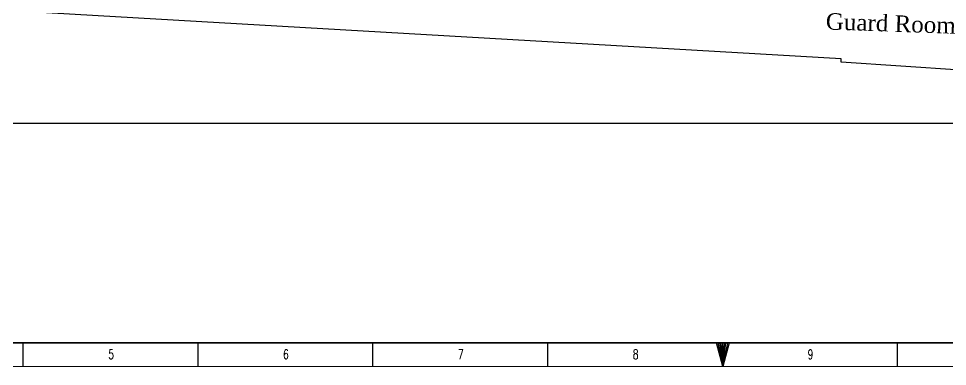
# Model space of a CAD drawing. Header units: inches. Extents: x 517790 to 538444, y 301815 to 302461.
# Drawn here: x 517866.2 to 517968.2, y 302244.1 to 302282.4 of the extents above; entities that cross this region are included whole.
import ezdxf
from ezdxf.enums import TextEntityAlignment as Align

# ---------------------------------------------------------------- set-up
doc = ezdxf.new("R2010")
doc.units = ezdxf.units.IN
doc.header["$MEASUREMENT"] = 0
doc.layers.add('电缆敷设层', color=1, linetype='Continuous')
doc.layers.add('硅胶总平面底图0804', color=253, linetype='Continuous')
doc.styles.add('TEG BORDER', font='txt_qlt.shx', dxfattribs={"width": 0.7, "bigfont": 'hztxt.shx'})
doc.styles.add('TR', font='times.ttf')

# ---------------------------------------------------------------- blocks, each defined once
blk = doc.blocks.new('240 BORDER A2')
at = {"linetype": 'Continuous'}
blk.add_line((5, 5), (489, 5), dxfattribs=at)
for p, q in [((148.5, 0), (148.5, 5)), ((185.63, 0), (185.63, 5)), ((222.75, 0), (222.75, 5)), ((259.88, 0), (259.88, 5)), ((297, 0), (297, 5)), ((334.12, 0), (334.12, 5))]:
    blk.add_line(p, q)
at = {"color": 5, "lineweight": 15}
blk.add_lwpolyline([(0, 420), (594, 420), (594, 0), (0, 0)], close=True, dxfattribs=at)
blk.add_lwpolyline([(5, 415), (589, 415), (589, 5), (5, 5)], close=True)
blk.add_lwpolyline([(297, 0), (295.66, 5), (298.34, 5), (297, 0), (296, 5), (296.33, 5), (297, 0), (296.67, 5), (297.33, 5), (297, 0), (297.67, 5), (298, 5), (297, 0)])
at = {"char_height": 2, "width": 2, "attachment_point": 7, "style": 'TEG BORDER'}
for s, insert in [('5', (166.55, 1.59)), ('6', (203.67, 1.59)), ('7', (240.8, 1.59)), ('8', (277.92, 1.59)), ('9', (315.05, 1.59))]:
    blk.add_mtext(s, dxfattribs=dict(at, insert=insert))

msp = doc.modelspace()

# ---------------------------------------------------------------- linework, layer by layer
at = {"layer": '电缆敷设层', "color": 7, "ltscale": 10}
msp.add_lwpolyline([(517796.52, 302440.09), (518040.98, 302440.09), (518040.98, 302270.84), (517796.52, 302270.84)], close=True, dxfattribs=at)
at = {"layer": '硅胶总平面底图0804', "color": 9, "lineweight": -3, "ltscale": 200}
msp.add_lwpolyline([(518022.06, 302273.17), (517956.51, 302277.58), (517956.53, 302277.93), (517847.05, 302284.27), (517799.38, 302287.15), (517808.84, 302324.72), (517814.37, 302346.33), (517814.78, 302347.44), (517815.24, 302348.19), (517815.81, 302348.72), (517816.07, 302348.87), (517821.1, 302351.81), (517828.95, 302354.69), (517828.71, 302355.14), (517833.66, 302356.93)], dxfattribs=at)

# ---------------------------------------------------------------- block references
at = {"xscale": 0.5172815472000001, "yscale": 0.5172815472000001, "zscale": 0.5172815472000001}
msp.add_blockref('240 BORDER A2', (517789.87, 302244.09), dxfattribs=at)

# ---------------------------------------------------------------- texts
at = {"layer": '硅胶总平面底图0804', "color": 9, "lineweight": -3, "style": 'TR'}
msp.add_text('Guard Room', height=1.82, rotation=358.1007, dxfattribs=at).set_placement((517954.83, 302282.08), align=Align.MIDDLE_LEFT)

doc.saveas('drawing.dxf')
